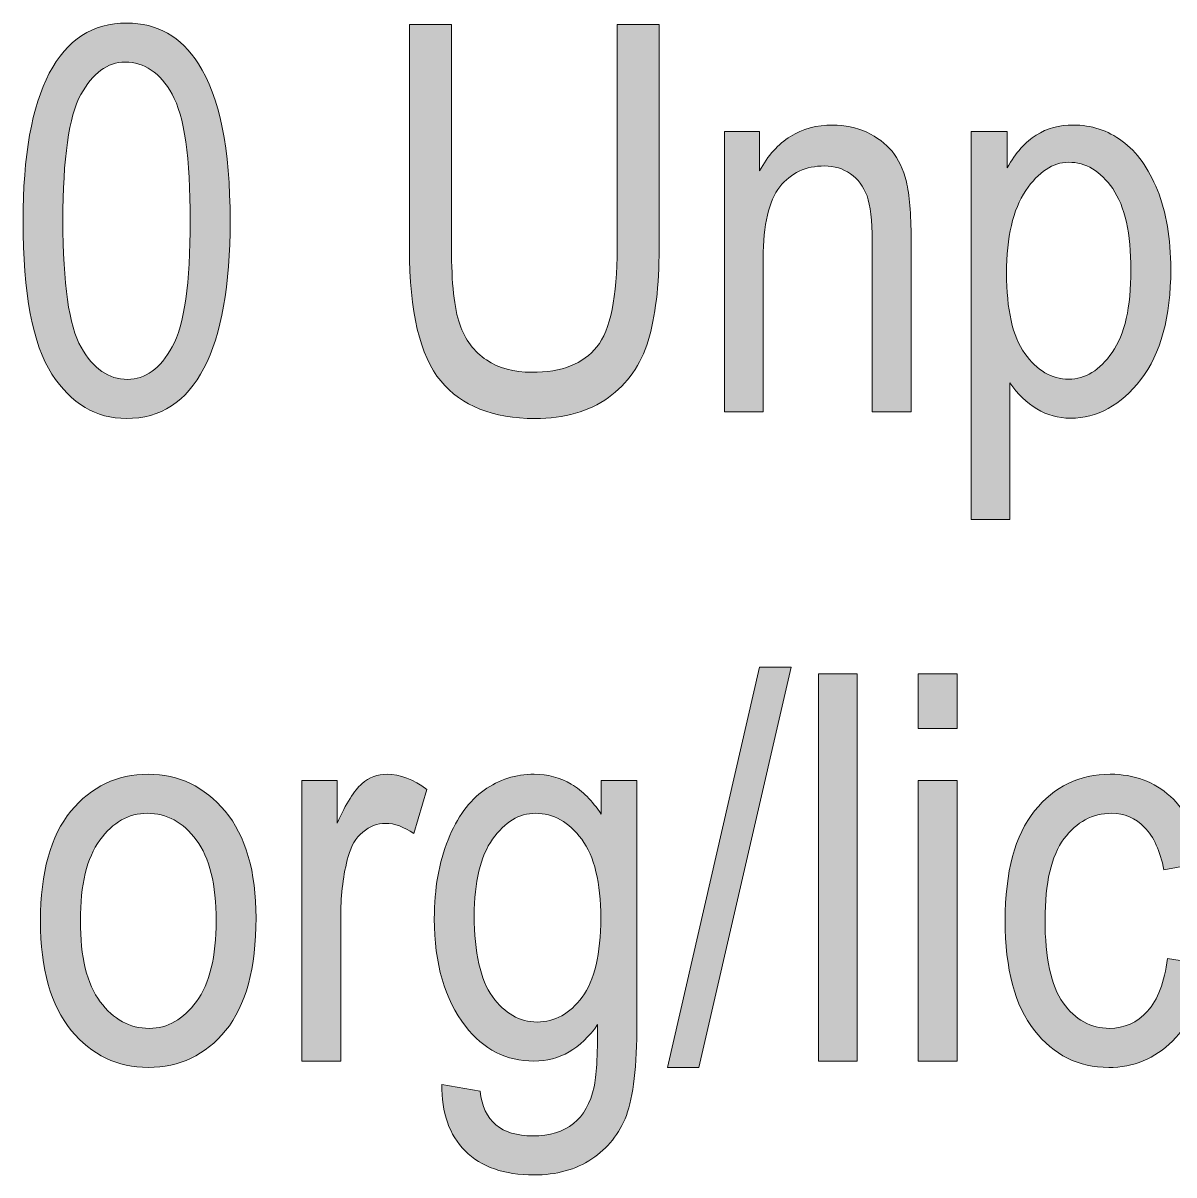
# Model space of a CAD drawing. Header units: inches. Extents: x 19 to 517, y 28 to 779.
# Drawn here: x 238.93 to 277.23, y 71.49 to 109.81 of the extents above; entities that cross this region are included whole.
import ezdxf

# ---------------------------------------------------------------- set-up
doc = ezdxf.new("R2010")
doc.units = ezdxf.units.IN
doc.header["$MEASUREMENT"] = 0
doc.layers.add('Layer 1', color=7, linetype='Continuous')

# ---------------------------------------------------------------- blocks, each defined once
blk = doc.blocks.new('block 489')
at = {"layer": 'Layer 1', "lineweight": 0}
blk.add_open_spline([(238.931, 103.23), (238.931, 105.393), (239.223, 107.03), (239.806, 108.144), (240.389, 109.257), (241.249, 109.813), (242.385, 109.813), (243.393, 109.813), (244.187, 109.362), (244.767, 108.46), (245.47, 107.37), (245.822, 105.627), (245.822, 103.23), (245.822, 101.08), (245.532, 99.446), (244.952, 98.331), (244.372, 97.214), (243.51, 96.656), (242.368, 96.656), (241.36, 96.656), (240.535, 97.148), (239.894, 98.133), (239.252, 99.117), (238.931, 100.816), (238.931, 103.23)], degree=3, knots=[0, 0, 0, 0, 1, 1, 1, 2, 2, 2, 3, 3, 3, 4, 4, 4, 5, 5, 5, 6, 6, 6, 7, 7, 7, 8, 8, 8, 8], dxfattribs=at)
blk = doc.blocks.new('block 490')
at = {"layer": 'Layer 1', "lineweight": 0}
blk.add_open_spline([(240.258, 103.235), (240.258, 101.142), (240.46, 99.738), (240.862, 99.025), (241.264, 98.313), (241.779, 97.957), (242.407, 97.957), (243, 97.957), (243.497, 98.317), (243.896, 99.039), (244.295, 99.76), (244.495, 101.159), (244.495, 103.235), (244.495, 105.334), (244.294, 106.738), (243.891, 107.448), (243.489, 108.158), (242.968, 108.513), (242.328, 108.513), (241.741, 108.513), (241.249, 108.152), (240.853, 107.431), (240.457, 106.709), (240.258, 105.311), (240.258, 103.235)], degree=3, knots=[0, 0, 0, 0, 1, 1, 1, 2, 2, 2, 3, 3, 3, 4, 4, 4, 5, 5, 5, 6, 6, 6, 7, 7, 7, 8, 8, 8, 8], dxfattribs=at)
blk = doc.blocks.new('block 491')
at = {"layer": 'Layer 1', "true_color": 0x231f20}
h = blk.add_hatch(color=250, dxfattribs=at)
h.dxf.hatch_style = 2
edge = h.paths.add_edge_path()
edge.add_spline(control_points=[(238.931, 103.23), (238.931, 105.393), (239.223, 107.03), (239.806, 108.144), (240.389, 109.257), (241.249, 109.813), (242.385, 109.813), (243.393, 109.813), (244.187, 109.362), (244.767, 108.46), (245.47, 107.37), (245.822, 105.627), (245.822, 103.23), (245.822, 101.08), (245.532, 99.446), (244.952, 98.331), (244.372, 97.214), (243.51, 96.656), (242.368, 96.656), (241.36, 96.656), (240.535, 97.148), (239.894, 98.133), (239.252, 99.117), (238.931, 100.816), (238.931, 103.23)], knot_values=[0, 0, 0, 0, 1, 1, 1, 2, 2, 2, 3, 3, 3, 4, 4, 4, 5, 5, 5, 6, 6, 6, 7, 7, 7, 8, 8, 8, 8], degree=3, periodic=1)
edge = h.paths.add_edge_path()
edge.add_spline(control_points=[(240.258, 103.235), (240.258, 101.142), (240.46, 99.738), (240.862, 99.025), (241.264, 98.313), (241.779, 97.957), (242.407, 97.957), (243, 97.957), (243.497, 98.317), (243.896, 99.039), (244.295, 99.76), (244.495, 101.159), (244.495, 103.235), (244.495, 105.334), (244.294, 106.738), (243.891, 107.448), (243.489, 108.158), (242.968, 108.513), (242.328, 108.513), (241.741, 108.513), (241.249, 108.152), (240.853, 107.431), (240.457, 106.709), (240.258, 105.311), (240.258, 103.235)], knot_values=[0, 0, 0, 0, 1, 1, 1, 2, 2, 2, 3, 3, 3, 4, 4, 4, 5, 5, 5, 6, 6, 6, 7, 7, 7, 8, 8, 8, 8], degree=3, periodic=1)
at = {"layer": 'Layer 1', "lineweight": 0}
for points in [[(238.931, 103.23), (238.931, 105.393), (239.223, 107.03), (239.806, 108.144), (240.389, 109.257), (241.249, 109.813), (242.385, 109.813), (243.393, 109.813), (244.187, 109.362), (244.767, 108.46), (245.47, 107.37), (245.822, 105.627), (245.822, 103.23), (245.822, 101.08), (245.532, 99.446), (244.952, 98.331), (244.372, 97.214), (243.51, 96.656), (242.368, 96.656), (241.36, 96.656), (240.535, 97.148), (239.894, 98.133), (239.252, 99.117), (238.931, 100.816), (238.931, 103.23)], [(240.258, 103.235), (240.258, 101.142), (240.46, 99.738), (240.862, 99.025), (241.264, 98.313), (241.779, 97.957), (242.407, 97.957), (243, 97.957), (243.497, 98.317), (243.896, 99.039), (244.295, 99.76), (244.495, 101.159), (244.495, 103.235), (244.495, 105.334), (244.294, 106.738), (243.891, 107.448), (243.489, 108.158), (242.968, 108.513), (242.328, 108.513), (241.741, 108.513), (241.249, 108.152), (240.853, 107.431), (240.457, 106.709), (240.258, 105.311), (240.258, 103.235)]]:
    blk.add_open_spline(points, degree=3, knots=[0, 0, 0, 0, 1, 1, 1, 2, 2, 2, 3, 3, 3, 4, 4, 4, 5, 5, 5, 6, 6, 6, 7, 7, 7, 8, 8, 8, 8], dxfattribs=at)
blk = doc.blocks.new('block 492')
at = {"layer": 'Layer 1', "lineweight": 0}
blk.add_open_spline([(258.698, 109.761), (258.698, 109.761), (260.095, 109.761), (260.095, 109.761), (260.095, 109.761), (260.095, 102.316), (260.095, 102.316), (260.095, 101.068), (259.974, 100.044), (259.731, 99.245), (259.488, 98.444), (259.047, 97.813), (258.406, 97.351), (257.764, 96.888), (256.949, 96.656), (255.96, 96.656), (254.567, 96.656), (253.524, 97.072), (252.83, 97.904), (252.136, 98.736), (251.79, 100.207), (251.79, 102.316), (251.79, 102.316), (251.79, 109.761), (251.79, 109.761), (251.79, 109.761), (253.187, 109.761), (253.187, 109.761), (253.187, 109.761), (253.187, 102.325), (253.187, 102.325), (253.187, 101.159), (253.278, 100.315), (253.46, 99.794), (253.641, 99.272), (253.939, 98.876), (254.352, 98.603), (254.765, 98.331), (255.267, 98.194), (255.859, 98.194), (256.855, 98.194), (257.577, 98.476), (258.025, 99.038), (258.474, 99.601), (258.698, 100.696), (258.698, 102.325), (258.698, 102.325), (258.698, 109.761), (258.698, 109.761)], degree=3, knots=[0, 0, 0, 0, 1, 1, 1, 2, 2, 2, 3, 3, 3, 4, 4, 4, 5, 5, 5, 6, 6, 6, 7, 7, 7, 8, 8, 8, 9, 9, 9, 10, 10, 10, 11, 11, 11, 12, 12, 12, 13, 13, 13, 14, 14, 14, 15, 15, 15, 16, 16, 16, 16], dxfattribs=at)
blk = doc.blocks.new('block 493')
at = {"layer": 'Layer 1', "true_color": 0x231f20}
h = blk.add_hatch(color=250, dxfattribs=at)
h.dxf.hatch_style = 2
edge = h.paths.add_edge_path()
edge.add_spline(control_points=[(258.698, 109.761), (258.698, 109.761), (260.095, 109.761), (260.095, 109.761), (260.095, 109.761), (260.095, 102.316), (260.095, 102.316), (260.095, 101.068), (259.974, 100.044), (259.731, 99.245), (259.488, 98.444), (259.047, 97.813), (258.406, 97.351), (257.764, 96.888), (256.949, 96.656), (255.96, 96.656), (254.567, 96.656), (253.524, 97.072), (252.83, 97.904), (252.136, 98.736), (251.79, 100.207), (251.79, 102.316), (251.79, 102.316), (251.79, 109.761), (251.79, 109.761), (251.79, 109.761), (253.187, 109.761), (253.187, 109.761), (253.187, 109.761), (253.187, 102.325), (253.187, 102.325), (253.187, 101.159), (253.278, 100.315), (253.46, 99.794), (253.641, 99.272), (253.939, 98.876), (254.352, 98.603), (254.765, 98.331), (255.267, 98.194), (255.859, 98.194), (256.855, 98.194), (257.577, 98.476), (258.025, 99.038), (258.474, 99.601), (258.698, 100.696), (258.698, 102.325), (258.698, 102.325), (258.698, 109.761), (258.698, 109.761)], knot_values=[0, 0, 0, 0, 1, 1, 1, 2, 2, 2, 3, 3, 3, 4, 4, 4, 5, 5, 5, 6, 6, 6, 7, 7, 7, 8, 8, 8, 9, 9, 9, 10, 10, 10, 11, 11, 11, 12, 12, 12, 13, 13, 13, 14, 14, 14, 15, 15, 15, 16, 16, 16, 16], degree=3, periodic=1)
at = {"layer": 'Layer 1', "lineweight": 0}
blk.add_open_spline([(258.698, 109.761), (258.698, 109.761), (260.095, 109.761), (260.095, 109.761), (260.095, 109.761), (260.095, 102.316), (260.095, 102.316), (260.095, 101.068), (259.974, 100.044), (259.731, 99.245), (259.488, 98.444), (259.047, 97.813), (258.406, 97.351), (257.764, 96.888), (256.949, 96.656), (255.96, 96.656), (254.567, 96.656), (253.524, 97.072), (252.83, 97.904), (252.136, 98.736), (251.79, 100.207), (251.79, 102.316), (251.79, 102.316), (251.79, 109.761), (251.79, 109.761), (251.79, 109.761), (253.187, 109.761), (253.187, 109.761), (253.187, 109.761), (253.187, 102.325), (253.187, 102.325), (253.187, 101.159), (253.278, 100.315), (253.46, 99.794), (253.641, 99.272), (253.939, 98.876), (254.352, 98.603), (254.765, 98.331), (255.267, 98.194), (255.859, 98.194), (256.855, 98.194), (257.577, 98.476), (258.025, 99.038), (258.474, 99.601), (258.698, 100.696), (258.698, 102.325), (258.698, 102.325), (258.698, 109.761), (258.698, 109.761)], degree=3, knots=[0, 0, 0, 0, 1, 1, 1, 2, 2, 2, 3, 3, 3, 4, 4, 4, 5, 5, 5, 6, 6, 6, 7, 7, 7, 8, 8, 8, 9, 9, 9, 10, 10, 10, 11, 11, 11, 12, 12, 12, 13, 13, 13, 14, 14, 14, 15, 15, 15, 16, 16, 16, 16], dxfattribs=at)
blk = doc.blocks.new('block 494')
at = {"layer": 'Layer 1', "lineweight": 0}
blk.add_open_spline([(262.266, 96.876), (262.266, 96.876), (262.266, 106.21), (262.266, 106.21), (262.266, 106.21), (263.435, 106.21), (263.435, 106.21), (263.435, 106.21), (263.435, 104.892), (263.435, 104.892), (263.715, 105.404), (264.059, 105.787), (264.466, 106.041), (264.873, 106.294), (265.339, 106.421), (265.866, 106.421), (266.275, 106.421), (266.654, 106.34), (267.002, 106.179), (267.349, 106.018), (267.631, 105.807), (267.844, 105.546), (268.057, 105.285), (268.216, 104.947), (268.322, 104.531), (268.427, 104.115), (268.48, 103.477), (268.48, 102.615), (268.48, 102.615), (268.48, 96.876), (268.48, 96.876), (268.48, 96.876), (267.188, 96.876), (267.188, 96.876), (267.188, 96.876), (267.188, 102.56), (267.188, 102.56), (267.188, 103.246), (267.13, 103.748), (267.012, 104.064), (266.895, 104.381), (266.712, 104.626), (266.463, 104.799), (266.214, 104.972), (265.925, 105.059), (265.597, 105.059), (264.976, 105.059), (264.481, 104.827), (264.112, 104.363), (263.743, 103.9), (263.558, 103.105), (263.558, 101.979), (263.558, 101.979), (263.558, 96.876), (263.558, 96.876), (263.558, 96.876), (262.266, 96.876), (262.266, 96.876)], degree=3, knots=[0, 0, 0, 0, 1, 1, 1, 2, 2, 2, 3, 3, 3, 4, 4, 4, 5, 5, 5, 6, 6, 6, 7, 7, 7, 8, 8, 8, 9, 9, 9, 10, 10, 10, 11, 11, 11, 12, 12, 12, 13, 13, 13, 14, 14, 14, 15, 15, 15, 16, 16, 16, 17, 17, 17, 18, 18, 18, 19, 19, 19, 19], dxfattribs=at)
blk = doc.blocks.new('block 495')
at = {"layer": 'Layer 1', "true_color": 0x231f20}
h = blk.add_hatch(color=250, dxfattribs=at)
h.dxf.hatch_style = 2
edge = h.paths.add_edge_path()
edge.add_spline(control_points=[(262.266, 96.876), (262.266, 96.876), (262.266, 106.21), (262.266, 106.21), (262.266, 106.21), (263.435, 106.21), (263.435, 106.21), (263.435, 106.21), (263.435, 104.892), (263.435, 104.892), (263.715, 105.404), (264.059, 105.787), (264.466, 106.041), (264.873, 106.294), (265.339, 106.421), (265.866, 106.421), (266.275, 106.421), (266.654, 106.34), (267.002, 106.179), (267.349, 106.018), (267.631, 105.807), (267.844, 105.546), (268.057, 105.285), (268.216, 104.947), (268.322, 104.531), (268.427, 104.115), (268.48, 103.477), (268.48, 102.615), (268.48, 102.615), (268.48, 96.876), (268.48, 96.876), (268.48, 96.876), (267.188, 96.876), (267.188, 96.876), (267.188, 96.876), (267.188, 102.56), (267.188, 102.56), (267.188, 103.246), (267.13, 103.748), (267.012, 104.064), (266.895, 104.381), (266.712, 104.626), (266.463, 104.799), (266.214, 104.972), (265.925, 105.059), (265.597, 105.059), (264.976, 105.059), (264.481, 104.827), (264.112, 104.363), (263.743, 103.9), (263.558, 103.105), (263.558, 101.979), (263.558, 101.979), (263.558, 96.876), (263.558, 96.876), (263.558, 96.876), (262.266, 96.876), (262.266, 96.876)], knot_values=[0, 0, 0, 0, 1, 1, 1, 2, 2, 2, 3, 3, 3, 4, 4, 4, 5, 5, 5, 6, 6, 6, 7, 7, 7, 8, 8, 8, 9, 9, 9, 10, 10, 10, 11, 11, 11, 12, 12, 12, 13, 13, 13, 14, 14, 14, 15, 15, 15, 16, 16, 16, 17, 17, 17, 18, 18, 18, 19, 19, 19, 19], degree=3, periodic=1)
at = {"layer": 'Layer 1', "lineweight": 0}
blk.add_open_spline([(262.266, 96.876), (262.266, 96.876), (262.266, 106.21), (262.266, 106.21), (262.266, 106.21), (263.435, 106.21), (263.435, 106.21), (263.435, 106.21), (263.435, 104.892), (263.435, 104.892), (263.715, 105.404), (264.059, 105.787), (264.466, 106.041), (264.873, 106.294), (265.339, 106.421), (265.866, 106.421), (266.275, 106.421), (266.654, 106.34), (267.002, 106.179), (267.349, 106.018), (267.631, 105.807), (267.844, 105.546), (268.057, 105.285), (268.216, 104.947), (268.322, 104.531), (268.427, 104.115), (268.48, 103.477), (268.48, 102.615), (268.48, 102.615), (268.48, 96.876), (268.48, 96.876), (268.48, 96.876), (267.188, 96.876), (267.188, 96.876), (267.188, 96.876), (267.188, 102.56), (267.188, 102.56), (267.188, 103.246), (267.13, 103.748), (267.012, 104.064), (266.895, 104.381), (266.712, 104.626), (266.463, 104.799), (266.214, 104.972), (265.925, 105.059), (265.597, 105.059), (264.976, 105.059), (264.481, 104.827), (264.112, 104.363), (263.743, 103.9), (263.558, 103.105), (263.558, 101.979), (263.558, 101.979), (263.558, 96.876), (263.558, 96.876), (263.558, 96.876), (262.266, 96.876), (262.266, 96.876)], degree=3, knots=[0, 0, 0, 0, 1, 1, 1, 2, 2, 2, 3, 3, 3, 4, 4, 4, 5, 5, 5, 6, 6, 6, 7, 7, 7, 8, 8, 8, 9, 9, 9, 10, 10, 10, 11, 11, 11, 12, 12, 12, 13, 13, 13, 14, 14, 14, 15, 15, 15, 16, 16, 16, 17, 17, 17, 18, 18, 18, 19, 19, 19, 19], dxfattribs=at)
blk = doc.blocks.new('block 496')
at = {"layer": 'Layer 1', "lineweight": 0}
blk.add_open_spline([(270.475, 93.299), (270.475, 93.299), (270.475, 106.21), (270.475, 106.21), (270.475, 106.21), (271.671, 106.21), (271.671, 106.21), (271.671, 106.21), (271.671, 104.997), (271.671, 104.997), (271.964, 105.501), (272.288, 105.864), (272.644, 106.087), (273.002, 106.31), (273.411, 106.421), (273.873, 106.421), (274.475, 106.421), (275.019, 106.242), (275.506, 105.885), (275.991, 105.527), (276.381, 104.983), (276.676, 104.255), (276.972, 103.524), (277.12, 102.647), (277.12, 101.622), (277.12, 100.034), (276.787, 98.811), (276.123, 97.952), (275.457, 97.094), (274.676, 96.665), (273.78, 96.665), (273.381, 96.665), (273.009, 96.768), (272.664, 96.973), (272.318, 97.178), (272.019, 97.468), (271.767, 97.843), (271.767, 97.843), (271.767, 93.299), (271.767, 93.299), (271.767, 93.299), (270.475, 93.299), (270.475, 93.299)], degree=3, knots=[0, 0, 0, 0, 1, 1, 1, 2, 2, 2, 3, 3, 3, 4, 4, 4, 5, 5, 5, 6, 6, 6, 7, 7, 7, 8, 8, 8, 9, 9, 9, 10, 10, 10, 11, 11, 11, 12, 12, 12, 13, 13, 13, 14, 14, 14, 14], dxfattribs=at)
blk = doc.blocks.new('block 497')
at = {"layer": 'Layer 1', "lineweight": 0}
blk.add_open_spline([(271.655, 101.49), (271.655, 100.283), (271.856, 99.394), (272.259, 98.823), (272.663, 98.251), (273.151, 97.966), (273.723, 97.966), (274.273, 97.966), (274.756, 98.262), (275.171, 98.854), (275.586, 99.445), (275.793, 100.359), (275.793, 101.596), (275.793, 102.814), (275.59, 103.717), (275.188, 104.303), (274.785, 104.889), (274.294, 105.182), (273.714, 105.182), (273.195, 105.182), (272.721, 104.866), (272.295, 104.237), (271.868, 103.606), (271.655, 102.691), (271.655, 101.49)], degree=3, knots=[0, 0, 0, 0, 1, 1, 1, 2, 2, 2, 3, 3, 3, 4, 4, 4, 5, 5, 5, 6, 6, 6, 7, 7, 7, 8, 8, 8, 8], dxfattribs=at)
blk = doc.blocks.new('block 498')
at = {"layer": 'Layer 1', "true_color": 0x231f20}
h = blk.add_hatch(color=250, dxfattribs=at)
h.dxf.hatch_style = 2
edge = h.paths.add_edge_path()
edge.add_spline(control_points=[(270.475, 93.299), (270.475, 93.299), (270.475, 106.21), (270.475, 106.21), (270.475, 106.21), (271.671, 106.21), (271.671, 106.21), (271.671, 106.21), (271.671, 104.997), (271.671, 104.997), (271.964, 105.501), (272.288, 105.864), (272.644, 106.087), (273.002, 106.31), (273.411, 106.421), (273.873, 106.421), (274.475, 106.421), (275.019, 106.242), (275.506, 105.885), (275.991, 105.527), (276.381, 104.983), (276.676, 104.255), (276.972, 103.524), (277.12, 102.647), (277.12, 101.622), (277.12, 100.034), (276.787, 98.811), (276.123, 97.952), (275.457, 97.094), (274.676, 96.665), (273.78, 96.665), (273.381, 96.665), (273.009, 96.768), (272.664, 96.973), (272.318, 97.178), (272.019, 97.468), (271.767, 97.843), (271.767, 97.843), (271.767, 93.299), (271.767, 93.299), (271.767, 93.299), (270.475, 93.299), (270.475, 93.299)], knot_values=[0, 0, 0, 0, 1, 1, 1, 2, 2, 2, 3, 3, 3, 4, 4, 4, 5, 5, 5, 6, 6, 6, 7, 7, 7, 8, 8, 8, 9, 9, 9, 10, 10, 10, 11, 11, 11, 12, 12, 12, 13, 13, 13, 14, 14, 14, 14], degree=3, periodic=1)
edge = h.paths.add_edge_path()
edge.add_spline(control_points=[(271.655, 101.49), (271.655, 100.283), (271.856, 99.394), (272.259, 98.823), (272.663, 98.251), (273.151, 97.966), (273.723, 97.966), (274.273, 97.966), (274.756, 98.262), (275.171, 98.854), (275.586, 99.445), (275.793, 100.359), (275.793, 101.596), (275.793, 102.814), (275.59, 103.717), (275.188, 104.303), (274.785, 104.889), (274.294, 105.182), (273.714, 105.182), (273.195, 105.182), (272.721, 104.866), (272.295, 104.237), (271.868, 103.606), (271.655, 102.691), (271.655, 101.49)], knot_values=[0, 0, 0, 0, 1, 1, 1, 2, 2, 2, 3, 3, 3, 4, 4, 4, 5, 5, 5, 6, 6, 6, 7, 7, 7, 8, 8, 8, 8], degree=3, periodic=1)
at = {"layer": 'Layer 1', "lineweight": 0}
for points, knots in [([(270.475, 93.299), (270.475, 93.299), (270.475, 106.21), (270.475, 106.21), (270.475, 106.21), (271.671, 106.21), (271.671, 106.21), (271.671, 106.21), (271.671, 104.997), (271.671, 104.997), (271.964, 105.501), (272.288, 105.864), (272.644, 106.087), (273.002, 106.31), (273.411, 106.421), (273.873, 106.421), (274.475, 106.421), (275.019, 106.242), (275.506, 105.885), (275.991, 105.527), (276.381, 104.983), (276.676, 104.255), (276.972, 103.524), (277.12, 102.647), (277.12, 101.622), (277.12, 100.034), (276.787, 98.811), (276.123, 97.952), (275.457, 97.094), (274.676, 96.665), (273.78, 96.665), (273.381, 96.665), (273.009, 96.768), (272.664, 96.973), (272.318, 97.178), (272.019, 97.468), (271.767, 97.843), (271.767, 97.843), (271.767, 93.299), (271.767, 93.299), (271.767, 93.299), (270.475, 93.299), (270.475, 93.299)], [0, 0, 0, 0, 1, 1, 1, 2, 2, 2, 3, 3, 3, 4, 4, 4, 5, 5, 5, 6, 6, 6, 7, 7, 7, 8, 8, 8, 9, 9, 9, 10, 10, 10, 11, 11, 11, 12, 12, 12, 13, 13, 13, 14, 14, 14, 14]), ([(271.655, 101.49), (271.655, 100.283), (271.856, 99.394), (272.259, 98.823), (272.663, 98.251), (273.151, 97.966), (273.723, 97.966), (274.273, 97.966), (274.756, 98.262), (275.171, 98.854), (275.586, 99.445), (275.793, 100.359), (275.793, 101.596), (275.793, 102.814), (275.59, 103.717), (275.188, 104.303), (274.785, 104.889), (274.294, 105.182), (273.714, 105.182), (273.195, 105.182), (272.721, 104.866), (272.295, 104.237), (271.868, 103.606), (271.655, 102.691), (271.655, 101.49)], [0, 0, 0, 0, 1, 1, 1, 2, 2, 2, 3, 3, 3, 4, 4, 4, 5, 5, 5, 6, 6, 6, 7, 7, 7, 8, 8, 8, 8])]:
    blk.add_open_spline(points, degree=3, knots=knots, dxfattribs=at)
blk = doc.blocks.new('block 568')
at = {"layer": 'Layer 1', "lineweight": 0}
blk.add_open_spline([(239.511, 79.942), (239.511, 81.554), (239.85, 82.77), (240.527, 83.59), (241.203, 84.41), (242.06, 84.82), (243.097, 84.82), (244.117, 84.82), (244.969, 84.41), (245.655, 83.59), (246.34, 82.77), (246.683, 81.586), (246.683, 80.039), (246.683, 78.363), (246.346, 77.115), (245.673, 76.295), (244.999, 75.475), (244.14, 75.064), (243.097, 75.064), (242.072, 75.064), (241.218, 75.476), (240.535, 76.299), (239.853, 77.122), (239.511, 78.337), (239.511, 79.942)], degree=3, knots=[0, 0, 0, 0, 1, 1, 1, 2, 2, 2, 3, 3, 3, 4, 4, 4, 5, 5, 5, 6, 6, 6, 7, 7, 7, 8, 8, 8, 8], dxfattribs=at)
blk = doc.blocks.new('block 569')
at = {"layer": 'Layer 1', "lineweight": 0}
blk.add_open_spline([(240.839, 79.947), (240.839, 78.738), (241.058, 77.839), (241.498, 77.25), (241.937, 76.66), (242.482, 76.365), (243.132, 76.365), (243.742, 76.365), (244.265, 76.663), (244.701, 77.259), (245.138, 77.854), (245.356, 78.75), (245.356, 79.947), (245.356, 81.149), (245.136, 82.046), (244.697, 82.635), (244.257, 83.225), (243.713, 83.52), (243.062, 83.52), (242.447, 83.52), (241.923, 83.224), (241.489, 82.631), (241.055, 82.038), (240.839, 81.144), (240.839, 79.947)], degree=3, knots=[0, 0, 0, 0, 1, 1, 1, 2, 2, 2, 3, 3, 3, 4, 4, 4, 5, 5, 5, 6, 6, 6, 7, 7, 7, 8, 8, 8, 8], dxfattribs=at)
blk = doc.blocks.new('block 570')
at = {"layer": 'Layer 1', "true_color": 0x231f20}
h = blk.add_hatch(color=250, dxfattribs=at)
h.dxf.hatch_style = 2
edge = h.paths.add_edge_path()
edge.add_spline(control_points=[(239.511, 79.942), (239.511, 81.554), (239.85, 82.77), (240.527, 83.59), (241.203, 84.41), (242.06, 84.82), (243.097, 84.82), (244.117, 84.82), (244.969, 84.41), (245.655, 83.59), (246.34, 82.77), (246.683, 81.586), (246.683, 80.039), (246.683, 78.363), (246.346, 77.115), (245.673, 76.295), (244.999, 75.475), (244.14, 75.064), (243.097, 75.064), (242.072, 75.064), (241.218, 75.476), (240.535, 76.299), (239.853, 77.122), (239.511, 78.337), (239.511, 79.942)], knot_values=[0, 0, 0, 0, 1, 1, 1, 2, 2, 2, 3, 3, 3, 4, 4, 4, 5, 5, 5, 6, 6, 6, 7, 7, 7, 8, 8, 8, 8], degree=3, periodic=1)
edge = h.paths.add_edge_path()
edge.add_spline(control_points=[(240.839, 79.947), (240.839, 78.738), (241.058, 77.839), (241.498, 77.25), (241.937, 76.66), (242.482, 76.365), (243.132, 76.365), (243.742, 76.365), (244.265, 76.663), (244.701, 77.259), (245.138, 77.854), (245.356, 78.75), (245.356, 79.947), (245.356, 81.149), (245.136, 82.046), (244.697, 82.635), (244.257, 83.225), (243.713, 83.52), (243.062, 83.52), (242.447, 83.52), (241.923, 83.224), (241.489, 82.631), (241.055, 82.038), (240.839, 81.144), (240.839, 79.947)], knot_values=[0, 0, 0, 0, 1, 1, 1, 2, 2, 2, 3, 3, 3, 4, 4, 4, 5, 5, 5, 6, 6, 6, 7, 7, 7, 8, 8, 8, 8], degree=3, periodic=1)
at = {"layer": 'Layer 1', "lineweight": 0}
for points in [[(239.511, 79.942), (239.511, 81.554), (239.85, 82.77), (240.527, 83.59), (241.203, 84.41), (242.06, 84.82), (243.097, 84.82), (244.117, 84.82), (244.969, 84.41), (245.655, 83.59), (246.34, 82.77), (246.683, 81.586), (246.683, 80.039), (246.683, 78.363), (246.346, 77.115), (245.673, 76.295), (244.999, 75.475), (244.14, 75.064), (243.097, 75.064), (242.072, 75.064), (241.218, 75.476), (240.535, 76.299), (239.853, 77.122), (239.511, 78.337), (239.511, 79.942)], [(240.839, 79.947), (240.839, 78.738), (241.058, 77.839), (241.498, 77.25), (241.937, 76.66), (242.482, 76.365), (243.132, 76.365), (243.742, 76.365), (244.265, 76.663), (244.701, 77.259), (245.138, 77.854), (245.356, 78.75), (245.356, 79.947), (245.356, 81.149), (245.136, 82.046), (244.697, 82.635), (244.257, 83.225), (243.713, 83.52), (243.062, 83.52), (242.447, 83.52), (241.923, 83.224), (241.489, 82.631), (241.055, 82.038), (240.839, 81.144), (240.839, 79.947)]]:
    blk.add_open_spline(points, degree=3, knots=[0, 0, 0, 0, 1, 1, 1, 2, 2, 2, 3, 3, 3, 4, 4, 4, 5, 5, 5, 6, 6, 6, 7, 7, 7, 8, 8, 8, 8], dxfattribs=at)
blk = doc.blocks.new('block 571')
at = {"layer": 'Layer 1', "lineweight": 0}
blk.add_open_spline([(248.213, 75.275), (248.213, 75.275), (248.213, 84.609), (248.213, 84.609), (248.213, 84.609), (249.381, 84.609), (249.381, 84.609), (249.381, 84.609), (249.381, 83.194), (249.381, 83.194), (249.68, 83.851), (249.954, 84.285), (250.203, 84.5), (250.452, 84.713), (250.732, 84.82), (251.043, 84.82), (251.476, 84.82), (251.919, 84.65), (252.37, 84.311), (252.37, 84.311), (251.93, 82.843), (251.93, 82.843), (251.608, 83.071), (251.295, 83.186), (250.99, 83.186), (250.714, 83.186), (250.463, 83.089), (250.234, 82.896), (250.006, 82.702), (249.844, 82.433), (249.751, 82.087), (249.587, 81.483), (249.505, 80.842), (249.505, 80.162), (249.505, 80.162), (249.505, 75.275), (249.505, 75.275), (249.505, 75.275), (248.213, 75.275), (248.213, 75.275)], degree=3, knots=[0, 0, 0, 0, 1, 1, 1, 2, 2, 2, 3, 3, 3, 4, 4, 4, 5, 5, 5, 6, 6, 6, 7, 7, 7, 8, 8, 8, 9, 9, 9, 10, 10, 10, 11, 11, 11, 12, 12, 12, 13, 13, 13, 13], dxfattribs=at)
blk = doc.blocks.new('block 572')
at = {"layer": 'Layer 1', "true_color": 0x231f20}
h = blk.add_hatch(color=250, dxfattribs=at)
h.dxf.hatch_style = 2
edge = h.paths.add_edge_path()
edge.add_spline(control_points=[(248.213, 75.275), (248.213, 75.275), (248.213, 84.609), (248.213, 84.609), (248.213, 84.609), (249.381, 84.609), (249.381, 84.609), (249.381, 84.609), (249.381, 83.194), (249.381, 83.194), (249.68, 83.851), (249.954, 84.285), (250.203, 84.5), (250.452, 84.713), (250.732, 84.82), (251.043, 84.82), (251.476, 84.82), (251.919, 84.65), (252.37, 84.311), (252.37, 84.311), (251.93, 82.843), (251.93, 82.843), (251.608, 83.071), (251.295, 83.186), (250.99, 83.186), (250.714, 83.186), (250.463, 83.089), (250.234, 82.896), (250.006, 82.702), (249.844, 82.433), (249.751, 82.087), (249.587, 81.483), (249.505, 80.842), (249.505, 80.162), (249.505, 80.162), (249.505, 75.275), (249.505, 75.275), (249.505, 75.275), (248.213, 75.275), (248.213, 75.275)], knot_values=[0, 0, 0, 0, 1, 1, 1, 2, 2, 2, 3, 3, 3, 4, 4, 4, 5, 5, 5, 6, 6, 6, 7, 7, 7, 8, 8, 8, 9, 9, 9, 10, 10, 10, 11, 11, 11, 12, 12, 12, 13, 13, 13, 13], degree=3, periodic=1)
at = {"layer": 'Layer 1', "lineweight": 0}
blk.add_open_spline([(248.213, 75.275), (248.213, 75.275), (248.213, 84.609), (248.213, 84.609), (248.213, 84.609), (249.381, 84.609), (249.381, 84.609), (249.381, 84.609), (249.381, 83.194), (249.381, 83.194), (249.68, 83.851), (249.954, 84.285), (250.203, 84.5), (250.452, 84.713), (250.732, 84.82), (251.043, 84.82), (251.476, 84.82), (251.919, 84.65), (252.37, 84.311), (252.37, 84.311), (251.93, 82.843), (251.93, 82.843), (251.608, 83.071), (251.295, 83.186), (250.99, 83.186), (250.714, 83.186), (250.463, 83.089), (250.234, 82.896), (250.006, 82.702), (249.844, 82.433), (249.751, 82.087), (249.587, 81.483), (249.505, 80.842), (249.505, 80.162), (249.505, 80.162), (249.505, 75.275), (249.505, 75.275), (249.505, 75.275), (248.213, 75.275), (248.213, 75.275)], degree=3, knots=[0, 0, 0, 0, 1, 1, 1, 2, 2, 2, 3, 3, 3, 4, 4, 4, 5, 5, 5, 6, 6, 6, 7, 7, 7, 8, 8, 8, 9, 9, 9, 10, 10, 10, 11, 11, 11, 12, 12, 12, 13, 13, 13, 13], dxfattribs=at)
blk = doc.blocks.new('block 573')
at = {"layer": 'Layer 1', "lineweight": 0}
blk.add_open_spline([(252.871, 74.502), (252.871, 74.502), (254.136, 74.273), (254.136, 74.273), (254.195, 73.772), (254.371, 73.399), (254.664, 73.155), (254.957, 72.91), (255.364, 72.788), (255.885, 72.788), (256.454, 72.788), (256.906, 72.925), (257.243, 73.197), (257.58, 73.47), (257.81, 73.875), (257.933, 74.414), (258.009, 74.742), (258.048, 75.434), (258.048, 76.489), (257.766, 76.087), (257.45, 75.784), (257.098, 75.581), (256.747, 75.377), (256.357, 75.275), (255.929, 75.275), (255.015, 75.275), (254.256, 75.662), (253.653, 76.436), (252.962, 77.326), (252.616, 78.519), (252.616, 80.013), (252.616, 81.015), (252.768, 81.891), (253.073, 82.641), (253.378, 83.391), (253.777, 83.941), (254.273, 84.293), (254.768, 84.645), (255.323, 84.82), (255.938, 84.82), (256.389, 84.82), (256.801, 84.71), (257.173, 84.488), (257.545, 84.268), (257.875, 83.936), (258.162, 83.493), (258.162, 83.493), (258.162, 84.609), (258.162, 84.609), (258.162, 84.609), (259.357, 84.609), (259.357, 84.609), (259.357, 84.609), (259.357, 76.541), (259.357, 76.541), (259.357, 75.105), (259.24, 74.082), (259.006, 73.469), (258.771, 72.857), (258.387, 72.374), (257.854, 72.02), (257.321, 71.665), (256.679, 71.487), (255.929, 71.487), (254.939, 71.487), (254.177, 71.754), (253.644, 72.287), (253.111, 72.82), (252.853, 73.559), (252.871, 74.502)], degree=3, knots=[0, 0, 0, 0, 1, 1, 1, 2, 2, 2, 3, 3, 3, 4, 4, 4, 5, 5, 5, 6, 6, 6, 7, 7, 7, 8, 8, 8, 9, 9, 9, 10, 10, 10, 11, 11, 11, 12, 12, 12, 13, 13, 13, 14, 14, 14, 15, 15, 15, 16, 16, 16, 17, 17, 17, 18, 18, 18, 19, 19, 19, 20, 20, 20, 21, 21, 21, 22, 22, 22, 23, 23, 23, 23], dxfattribs=at)
blk = doc.blocks.new('block 574')
at = {"layer": 'Layer 1', "lineweight": 0}
blk.add_open_spline([(253.943, 80.109), (253.943, 78.882), (254.146, 77.986), (254.551, 77.422), (254.956, 76.858), (255.452, 76.576), (256.039, 76.576), (256.626, 76.576), (257.125, 76.853), (257.536, 77.404), (257.947, 77.957), (258.153, 78.835), (258.153, 80.039), (258.153, 81.214), (257.941, 82.088), (257.519, 82.66), (257.096, 83.233), (256.582, 83.52), (255.978, 83.52), (255.437, 83.52), (254.963, 83.233), (254.555, 82.66), (254.147, 82.088), (253.943, 81.237), (253.943, 80.109)], degree=3, knots=[0, 0, 0, 0, 1, 1, 1, 2, 2, 2, 3, 3, 3, 4, 4, 4, 5, 5, 5, 6, 6, 6, 7, 7, 7, 8, 8, 8, 8], dxfattribs=at)
blk = doc.blocks.new('block 575')
at = {"layer": 'Layer 1', "true_color": 0x231f20}
h = blk.add_hatch(color=250, dxfattribs=at)
h.dxf.hatch_style = 2
edge = h.paths.add_edge_path()
edge.add_spline(control_points=[(252.871, 74.502), (252.871, 74.502), (254.136, 74.273), (254.136, 74.273), (254.195, 73.772), (254.371, 73.399), (254.664, 73.155), (254.957, 72.91), (255.364, 72.788), (255.885, 72.788), (256.454, 72.788), (256.906, 72.925), (257.243, 73.197), (257.58, 73.47), (257.81, 73.875), (257.933, 74.414), (258.009, 74.742), (258.048, 75.434), (258.048, 76.489), (257.766, 76.087), (257.45, 75.784), (257.098, 75.581), (256.747, 75.377), (256.357, 75.275), (255.929, 75.275), (255.015, 75.275), (254.256, 75.662), (253.653, 76.436), (252.962, 77.326), (252.616, 78.519), (252.616, 80.013), (252.616, 81.015), (252.768, 81.891), (253.073, 82.641), (253.378, 83.391), (253.777, 83.941), (254.273, 84.293), (254.768, 84.645), (255.323, 84.82), (255.938, 84.82), (256.389, 84.82), (256.801, 84.71), (257.173, 84.488), (257.545, 84.268), (257.875, 83.936), (258.162, 83.493), (258.162, 83.493), (258.162, 84.609), (258.162, 84.609), (258.162, 84.609), (259.357, 84.609), (259.357, 84.609), (259.357, 84.609), (259.357, 76.541), (259.357, 76.541), (259.357, 75.105), (259.24, 74.082), (259.006, 73.469), (258.771, 72.857), (258.387, 72.374), (257.854, 72.02), (257.321, 71.665), (256.679, 71.487), (255.929, 71.487), (254.939, 71.487), (254.177, 71.754), (253.644, 72.287), (253.111, 72.82), (252.853, 73.559), (252.871, 74.502)], knot_values=[0, 0, 0, 0, 1, 1, 1, 2, 2, 2, 3, 3, 3, 4, 4, 4, 5, 5, 5, 6, 6, 6, 7, 7, 7, 8, 8, 8, 9, 9, 9, 10, 10, 10, 11, 11, 11, 12, 12, 12, 13, 13, 13, 14, 14, 14, 15, 15, 15, 16, 16, 16, 17, 17, 17, 18, 18, 18, 19, 19, 19, 20, 20, 20, 21, 21, 21, 22, 22, 22, 23, 23, 23, 23], degree=3, periodic=1)
edge = h.paths.add_edge_path()
edge.add_spline(control_points=[(253.943, 80.109), (253.943, 78.882), (254.146, 77.986), (254.551, 77.422), (254.956, 76.858), (255.452, 76.576), (256.039, 76.576), (256.626, 76.576), (257.125, 76.853), (257.536, 77.404), (257.947, 77.957), (258.153, 78.835), (258.153, 80.039), (258.153, 81.214), (257.941, 82.088), (257.519, 82.66), (257.096, 83.233), (256.582, 83.52), (255.978, 83.52), (255.437, 83.52), (254.963, 83.233), (254.555, 82.66), (254.147, 82.088), (253.943, 81.237), (253.943, 80.109)], knot_values=[0, 0, 0, 0, 1, 1, 1, 2, 2, 2, 3, 3, 3, 4, 4, 4, 5, 5, 5, 6, 6, 6, 7, 7, 7, 8, 8, 8, 8], degree=3, periodic=1)
at = {"layer": 'Layer 1', "lineweight": 0}
for points, knots in [([(252.871, 74.502), (252.871, 74.502), (254.136, 74.273), (254.136, 74.273), (254.195, 73.772), (254.371, 73.399), (254.664, 73.155), (254.957, 72.91), (255.364, 72.788), (255.885, 72.788), (256.454, 72.788), (256.906, 72.925), (257.243, 73.197), (257.58, 73.47), (257.81, 73.875), (257.933, 74.414), (258.009, 74.742), (258.048, 75.434), (258.048, 76.489), (257.766, 76.087), (257.45, 75.784), (257.098, 75.581), (256.747, 75.377), (256.357, 75.275), (255.929, 75.275), (255.015, 75.275), (254.256, 75.662), (253.653, 76.436), (252.962, 77.326), (252.616, 78.519), (252.616, 80.013), (252.616, 81.015), (252.768, 81.891), (253.073, 82.641), (253.378, 83.391), (253.777, 83.941), (254.273, 84.293), (254.768, 84.645), (255.323, 84.82), (255.938, 84.82), (256.389, 84.82), (256.801, 84.71), (257.173, 84.488), (257.545, 84.268), (257.875, 83.936), (258.162, 83.493), (258.162, 83.493), (258.162, 84.609), (258.162, 84.609), (258.162, 84.609), (259.357, 84.609), (259.357, 84.609), (259.357, 84.609), (259.357, 76.541), (259.357, 76.541), (259.357, 75.105), (259.24, 74.082), (259.006, 73.469), (258.771, 72.857), (258.387, 72.374), (257.854, 72.02), (257.321, 71.665), (256.679, 71.487), (255.929, 71.487), (254.939, 71.487), (254.177, 71.754), (253.644, 72.287), (253.111, 72.82), (252.853, 73.559), (252.871, 74.502)], [0, 0, 0, 0, 1, 1, 1, 2, 2, 2, 3, 3, 3, 4, 4, 4, 5, 5, 5, 6, 6, 6, 7, 7, 7, 8, 8, 8, 9, 9, 9, 10, 10, 10, 11, 11, 11, 12, 12, 12, 13, 13, 13, 14, 14, 14, 15, 15, 15, 16, 16, 16, 17, 17, 17, 18, 18, 18, 19, 19, 19, 20, 20, 20, 21, 21, 21, 22, 22, 22, 23, 23, 23, 23]), ([(253.943, 80.109), (253.943, 78.882), (254.146, 77.986), (254.551, 77.422), (254.956, 76.858), (255.452, 76.576), (256.039, 76.576), (256.626, 76.576), (257.125, 76.853), (257.536, 77.404), (257.947, 77.957), (258.153, 78.835), (258.153, 80.039), (258.153, 81.214), (257.941, 82.088), (257.519, 82.66), (257.096, 83.233), (256.582, 83.52), (255.978, 83.52), (255.437, 83.52), (254.963, 83.233), (254.555, 82.66), (254.147, 82.088), (253.943, 81.237), (253.943, 80.109)], [0, 0, 0, 0, 1, 1, 1, 2, 2, 2, 3, 3, 3, 4, 4, 4, 5, 5, 5, 6, 6, 6, 7, 7, 7, 8, 8, 8, 8])]:
    blk.add_open_spline(points, degree=3, knots=knots, dxfattribs=at)
blk = doc.blocks.new('block 576')
at = {"layer": 'Layer 1', "lineweight": 0}
blk.add_lwpolyline([(260.37, 75.064), (263.43, 88.38), (264.486, 88.38), (261.416, 75.064), (260.37, 75.064)], dxfattribs=at)
blk = doc.blocks.new('block 577')
at = {"layer": 'Layer 1', "true_color": 0x231f20}
h = blk.add_hatch(color=250, dxfattribs=at)
h.dxf.hatch_style = 2
h.paths.add_polyline_path([(260.37, 75.064), (263.43, 88.38), (264.486, 88.38), (261.416, 75.064)])
at = {"layer": 'Layer 1', "lineweight": 0}
blk.add_lwpolyline([(260.37, 75.064), (263.43, 88.38), (264.486, 88.38), (261.416, 75.064), (260.37, 75.064), (260.37, 75.064)], dxfattribs=at)
blk = doc.blocks.new('block 578')
at = {"layer": 'Layer 1', "lineweight": 0}
blk.add_lwpolyline([(265.395, 75.275), (265.395, 88.16), (266.687, 88.16), (266.687, 75.275), (265.395, 75.275)], dxfattribs=at)
blk = doc.blocks.new('block 579')
at = {"layer": 'Layer 1', "true_color": 0x231f20}
h = blk.add_hatch(color=250, dxfattribs=at)
h.dxf.hatch_style = 2
h.paths.add_polyline_path([(265.395, 75.275), (265.395, 88.16), (266.687, 88.16), (266.687, 75.275)])
at = {"layer": 'Layer 1', "lineweight": 0}
blk.add_lwpolyline([(265.395, 75.275), (265.395, 88.16), (266.687, 88.16), (266.687, 75.275), (265.395, 75.275), (265.395, 75.275)], dxfattribs=at)
blk = doc.blocks.new('block 580')
at = {"layer": 'Layer 1', "lineweight": 0}
blk.add_lwpolyline([(268.717, 86.341), (268.717, 88.16), (270.009, 88.16), (270.009, 86.341), (268.717, 86.341)], dxfattribs=at)
blk = doc.blocks.new('block 581')
at = {"layer": 'Layer 1', "lineweight": 0}
blk.add_lwpolyline([(268.717, 75.275), (268.717, 84.609), (270.009, 84.609), (270.009, 75.275), (268.717, 75.275)], dxfattribs=at)
blk = doc.blocks.new('block 582')
at = {"layer": 'Layer 1', "true_color": 0x231f20}
h = blk.add_hatch(color=250, dxfattribs=at)
h.dxf.hatch_style = 2
h.paths.add_polyline_path([(268.717, 86.341), (268.717, 88.16), (270.009, 88.16), (270.009, 86.341)])
h.paths.add_polyline_path([(268.717, 75.275), (268.717, 84.609), (270.009, 84.609), (270.009, 75.275)])
at = {"layer": 'Layer 1', "lineweight": 0}
for points in [[(268.717, 86.341), (268.717, 88.16), (270.009, 88.16), (270.009, 86.341), (268.717, 86.341), (268.717, 86.341)], [(268.717, 75.275), (268.717, 84.609), (270.009, 84.609), (270.009, 75.275), (268.717, 75.275), (268.717, 75.275)]]:
    blk.add_lwpolyline(points, dxfattribs=at)
blk = doc.blocks.new('block 583')
at = {"layer": 'Layer 1', "lineweight": 0}
blk.add_open_spline([(277.006, 78.694), (277.006, 78.694), (278.28, 78.492), (278.28, 78.492), (278.133, 77.379), (277.766, 76.529), (277.176, 75.943), (276.589, 75.357), (275.881, 75.064), (275.054, 75.064), (274.052, 75.064), (273.227, 75.476), (272.581, 76.299), (271.932, 77.122), (271.609, 78.34), (271.609, 79.951), (271.609, 81.574), (271.935, 82.791), (272.589, 83.604), (273.242, 84.414), (274.082, 84.82), (275.107, 84.82), (275.898, 84.82), (276.564, 84.574), (277.106, 84.082), (277.648, 83.59), (277.996, 82.852), (278.148, 81.867), (278.148, 81.867), (276.891, 81.639), (276.891, 81.639), (276.768, 82.269), (276.554, 82.739), (276.25, 83.052), (275.945, 83.363), (275.579, 83.52), (275.151, 83.52), (274.512, 83.52), (273.983, 83.236), (273.565, 82.672), (273.145, 82.105), (272.936, 81.208), (272.936, 79.978), (272.936, 78.706), (273.136, 77.786), (273.538, 77.218), (273.939, 76.649), (274.454, 76.365), (275.081, 76.365), (275.573, 76.365), (275.993, 76.555), (276.342, 76.932), (276.69, 77.311), (276.912, 77.897), (277.006, 78.694)], degree=3, knots=[0, 0, 0, 0, 1, 1, 1, 2, 2, 2, 3, 3, 3, 4, 4, 4, 5, 5, 5, 6, 6, 6, 7, 7, 7, 8, 8, 8, 9, 9, 9, 10, 10, 10, 11, 11, 11, 12, 12, 12, 13, 13, 13, 14, 14, 14, 15, 15, 15, 16, 16, 16, 17, 17, 17, 18, 18, 18, 18], dxfattribs=at)
blk = doc.blocks.new('block 584')
at = {"layer": 'Layer 1', "true_color": 0x231f20}
h = blk.add_hatch(color=250, dxfattribs=at)
h.dxf.hatch_style = 2
edge = h.paths.add_edge_path()
edge.add_spline(control_points=[(277.006, 78.694), (277.006, 78.694), (278.28, 78.492), (278.28, 78.492), (278.133, 77.379), (277.766, 76.529), (277.176, 75.943), (276.589, 75.357), (275.881, 75.064), (275.054, 75.064), (274.052, 75.064), (273.227, 75.476), (272.581, 76.299), (271.932, 77.122), (271.609, 78.34), (271.609, 79.951), (271.609, 81.574), (271.935, 82.791), (272.589, 83.604), (273.242, 84.414), (274.082, 84.82), (275.107, 84.82), (275.898, 84.82), (276.564, 84.574), (277.106, 84.082), (277.648, 83.59), (277.996, 82.852), (278.148, 81.867), (278.148, 81.867), (276.891, 81.639), (276.891, 81.639), (276.768, 82.269), (276.554, 82.739), (276.25, 83.052), (275.945, 83.363), (275.579, 83.52), (275.151, 83.52), (274.512, 83.52), (273.983, 83.236), (273.565, 82.672), (273.145, 82.105), (272.936, 81.208), (272.936, 79.978), (272.936, 78.706), (273.136, 77.786), (273.538, 77.218), (273.939, 76.649), (274.454, 76.365), (275.081, 76.365), (275.573, 76.365), (275.993, 76.555), (276.342, 76.932), (276.69, 77.311), (276.912, 77.897), (277.006, 78.694)], knot_values=[0, 0, 0, 0, 1, 1, 1, 2, 2, 2, 3, 3, 3, 4, 4, 4, 5, 5, 5, 6, 6, 6, 7, 7, 7, 8, 8, 8, 9, 9, 9, 10, 10, 10, 11, 11, 11, 12, 12, 12, 13, 13, 13, 14, 14, 14, 15, 15, 15, 16, 16, 16, 17, 17, 17, 18, 18, 18, 18], degree=3, periodic=1)
at = {"layer": 'Layer 1', "lineweight": 0}
blk.add_open_spline([(277.006, 78.694), (277.006, 78.694), (278.28, 78.492), (278.28, 78.492), (278.133, 77.379), (277.766, 76.529), (277.176, 75.943), (276.589, 75.357), (275.881, 75.064), (275.054, 75.064), (274.052, 75.064), (273.227, 75.476), (272.581, 76.299), (271.932, 77.122), (271.609, 78.34), (271.609, 79.951), (271.609, 81.574), (271.935, 82.791), (272.589, 83.604), (273.242, 84.414), (274.082, 84.82), (275.107, 84.82), (275.898, 84.82), (276.564, 84.574), (277.106, 84.082), (277.648, 83.59), (277.996, 82.852), (278.148, 81.867), (278.148, 81.867), (276.891, 81.639), (276.891, 81.639), (276.768, 82.269), (276.554, 82.739), (276.25, 83.052), (275.945, 83.363), (275.579, 83.52), (275.151, 83.52), (274.512, 83.52), (273.983, 83.236), (273.565, 82.672), (273.145, 82.105), (272.936, 81.208), (272.936, 79.978), (272.936, 78.706), (273.136, 77.786), (273.538, 77.218), (273.939, 76.649), (274.454, 76.365), (275.081, 76.365), (275.573, 76.365), (275.993, 76.555), (276.342, 76.932), (276.69, 77.311), (276.912, 77.897), (277.006, 78.694)], degree=3, knots=[0, 0, 0, 0, 1, 1, 1, 2, 2, 2, 3, 3, 3, 4, 4, 4, 5, 5, 5, 6, 6, 6, 7, 7, 7, 8, 8, 8, 9, 9, 9, 10, 10, 10, 11, 11, 11, 12, 12, 12, 13, 13, 13, 14, 14, 14, 15, 15, 15, 16, 16, 16, 17, 17, 17, 18, 18, 18, 18], dxfattribs=at)

msp = doc.modelspace()

# ---------------------------------------------------------------- block references
at = {"layer": 'Layer 1'}
for name in ['block 489', 'block 491', 'block 492', 'block 493', 'block 490', 'block 494', 'block 495', 'block 496', 'block 498', 'block 497', 'block 576', 'block 577', 'block 578', 'block 579', 'block 580', 'block 582', 'block 568', 'block 570', 'block 571', 'block 572', 'block 573', 'block 575', 'block 583', 'block 584', 'block 581', 'block 569', 'block 574']:
    msp.add_blockref(name, (0, 0), dxfattribs=at)

doc.saveas('drawing.dxf')
